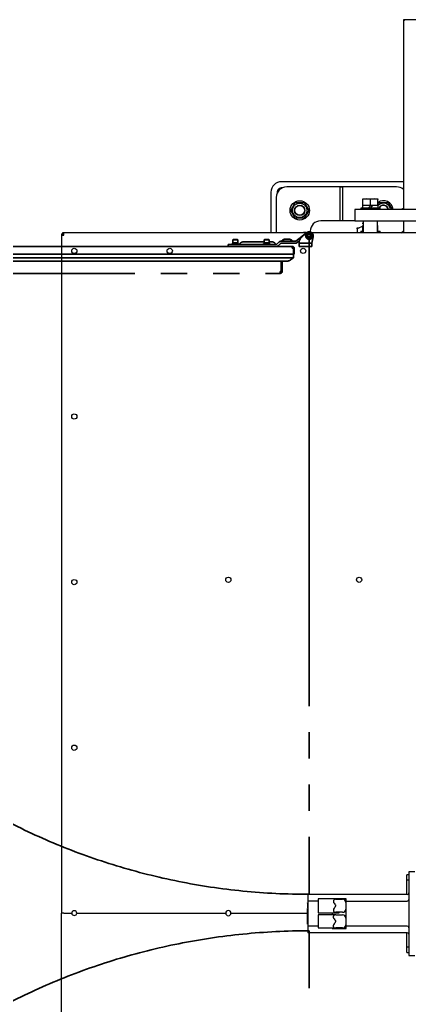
# Model space of a CAD drawing. Extents: x -681219 to -550379, y -242630 to -158199.
# Drawn here: x -585048 to -584304, y -223793 to -221907 of the extents above; entities that cross this region are included whole.
import ezdxf

# ---------------------------------------------------------------- set-up
doc = ezdxf.new("R2010")
doc.units = 0
doc.header["$LTSCALE"] = 1000
doc.linetypes.add('C2', pattern=[17, 14, -1, 1, -1])
doc.linetypes.add('P2', pattern=[23, 18, -1, 1, -1, 1, -1])
for name, color, linetype in [('12028800525', 7, 'CONTINUOUS'), ('19031000045', 7, 'CONTINUOUS'), ('AAD2005001', 7, 'CONTINUOUS'), ('AAD2005501', 7, 'CONTINUOUS'), ('AAD2010001', 7, 'CONTINUOUS'), ('C__USERS_YSV001_', 7, 'CONTINUOUS'), ('FAA02001', 7, 'CONTINUOUS'), ('GAB02001', 7, 'CONTINUOUS'), ('GAE02001', 7, 'CONTINUOUS'), ('GZDH011001121', 7, 'CONTINUOUS'), ('GZDH011001581', 7, 'CONTINUOUS'), ('GZDH011002051', 7, 'CONTINUOUS'), ('GZDH011002071', 7, 'CONTINUOUS'), ('GZDH011003592', 7, 'CONTINUOUS'), ('GZDH011004841', 7, 'CONTINUOUS'), ('GZDH011027981', 7, 'CONTINUOUS'), ('GZDH011030571', 7, 'CONTINUOUS'), ('GZDH011035001', 7, 'CONTINUOUS'), ('GZDH011035031', 7, 'CONTINUOUS'), ('GZDH011035041', 7, 'CONTINUOUS'), ('中心线', 4, 'C2')]:
    doc.layers.add(name, color=color, linetype=linetype)
doc.layers.add('双点划线', color=2, linetype='P2', lineweight=35)

# ---------------------------------------------------------------- blocks, each defined once
blk = doc.blocks.new('端门')
at = {"layer": '双点划线', "ltscale": 0.05}
for p, q in [((0, 0), (0, 1260.1)), ((-1236.6, 68), (-1235.1, 68)), ((-1236.6, 48), (-1236.6, 68)), ((-1233.1, 68), (-1235.1, 68)), ((-1235.1, 68), (-1235.1, 48)), ((-1235.1, 48), (-1235.1, 68)), ((-1235.1, 61.5), (-1235.1, 61.5)), ((-1233.1, 71.5), (-55.1, 71.5)), ((-1233.1, 68), (-1233.1, 71.5)), ((-55.1, 68), (-55.1, 71.5)), ((-53.1, 68), (-55.1, 68)), ((-51.6, 68), (-53.1, 68)), ((-53.1, 68), (-53.1, 48)), ((-53.1, 48), (-53.1, 68)), ((-53.1, 61.5), (-53.1, 61.5)), ((-51.6, 68), (-51.6, 48)), ((-1252.9, 45.7), (-1258.1, 41.5)), ((-1258.1, 41.5), (-1258.1, 26)), ((-30.1, 41.5), (-1258.1, 41.5)), ((-41.6, 48), (-1246.6, 48)), ((-35.3, 45.7), (-30.1, 41.5)), ((-30.1, 41.5), (-30.1, 26)), ((-1259.6, 35), (-1258.1, 35)), ((-1259.6, 23.5), (-1259.6, 35)), ((-1259.6, 23.5), (-1258.1, 23.5)), ((-1258.1, 35), (-1258.1, 23.5)), ((-30.1, 35), (-1258.1, 35)), ((-1258.1, 23.5), (-1258.1, 26)), ((-1258.1, 23.5), (-1256.1, 23.5)), ((-1256.1, 23.5), (-1256.1, 20)), ((-32.1, 20), (-1256.1, 20)), ((-1105.1, 17), (-1105.1, 20)), ((-1071.1, 20), (-1071.1, 17)), ((-1070.1, 16.6), (-1070.1, 20)), ((-1065.1, 16.6), (-1065.1, 20)), ((-155, 20), (-155, 16)), ((-32.1, 23.5), (-32.1, 20)), ((-32.1, 23.5), (-30.1, 23.5)), ((-30.1, 23.5), (-30.1, 35)), ((-28.6, 35), (-30.1, 35)), ((-30.1, 26), (-30.1, 23.5)), ((-28.6, 23.5), (-30.1, 23.5)), ((-28.6, 35), (-28.6, 23.5)), ((-16, 20), (-19, 20)), ((-19, 20), (-19, 14)), ((-16, 20), (2, 20)), ((5, 20), (2, 20)), ((5, 14), (5, 20)), ((-1105.1, 17), (-1105.1, 13.2)), ((-1100.1, 17), (-1105.1, 17)), ((-1105.1, 13.2), (-1105.1, 5.8)), ((-1105.1, 5.8), (-1105.1, 2)), ((-1105.1, 2), (-1102.6, 2)), ((-1105.1, 2), (-1105.1, -4.8)), ((-1102.9, 17), (-1103.7, 16.2)), ((-1096.6, 16.2), (-1103.7, 16.2)), ((-1103.7, 16.2), (-1103.7, 16)), ((-1096.6, 16), (-1103.7, 16)), ((-1102.6, 11), (-1102.6, 14)), ((-1102.6, 14), (-1097.6, 14)), ((-1102.6, 11), (-1102.6, 7.2)), ((-1097.6, 11), (-1102.6, 11)), ((-1102.6, 7.2), (-1102.6, -16)), ((-1101.6, 11), (-1101.6, 9)), ((-1078.6, 9), (-1101.6, 9)), ((-1076.1, 17), (-1100.1, 17)), ((-1100.1, 9), (-1100.1, 7)), ((-1100.1, 7), (-1080.1, 7)), ((-1082.1, 4.4), (-1098.1, 4.4)), ((-1098.1, 4.4), (-1098.1, -4.6)), ((-1097.8, 7), (-1097.8, 4.4)), ((-1082.6, 14), (-1097.6, 14)), ((-1082.6, 11), (-1097.6, 11)), ((-1096.6, 17), (-1096.6, 14)), ((-1083.6, 14), (-1083.6, 17)), ((-1076.5, 16.2), (-1083.6, 16.2)), ((-1076.5, 16), (-1083.6, 16)), ((-1082.6, 14), (-1077.6, 14)), ((-1077.6, 11), (-1082.6, 11)), ((-1082.4, 4.4), (-1082.4, 7)), ((-1082.1, -4.6), (-1082.1, 4.4)), ((-1080.1, 7), (-1080.1, 9)), ((-1078.6, 9), (-1078.6, 11)), ((-1077.6, 14), (-1077.6, 11)), ((-1077.6, 11), (-1077.6, 7.2)), ((-1077.6, 7.2), (-1077.6, -16)), ((-1077.6, 2), (-1065.1, 2)), ((-1076.5, 16.2), (-1077.3, 17)), ((-1076.5, 16), (-1076.5, 16.2)), ((-1071.1, 17), (-1076.1, 17)), ((-1070.1, 17), (-1071.1, 17)), ((-1070.1, 16.6), (-1070.1, 11.3)), ((-1070.1, 11.3), (-1065.1, 11.3)), ((-1070.1, 11.3), (-1070.1, 9.8)), ((-1070.1, 9.8), (-1065.1, 9.8)), ((-1065.1, 11.3), (-1065.1, 16.6)), ((-1065.1, 11.3), (-1065.1, 9.8)), ((-1065.1, 9.8), (-1065.1, 5.8)), ((-1065.1, 5.8), (-1065.1, 2)), ((-1065.1, 2), (-1065.1, -4.8)), ((-155, 16), (-149.5, 16)), ((-116.2, 16), (-149.5, 16)), ((-147.1, 16), (-147.1, 14.4)), ((-147.1, 14.4), (-135.1, 14.4)), ((-146.1, 12.8), (-136.1, 12.8)), ((-146.1, 12.8), (-146.1, 7.4)), ((-146.1, 7.4), (-136.1, 7.4)), ((-146.1, 7.4), (-145.1, 6.8)), ((-145.8, 14.4), (-145.8, 14.2)), ((-145.8, 13), (-145.8, 12.8)), ((-145.1, 6.8), (-137.1, 6.8)), ((-137.1, 6.8), (-136.1, 7.4)), ((-136.4, 12.8), (-136.4, 14.4)), ((-136.1, 7.4), (-136.1, 12.8)), ((-135.1, 14.4), (-135.1, 16)), ((-125, 11), (-86.1, 11)), ((-116.2, 16), (-113.7, 16)), ((-113.7, 16), (-62.8, 16)), ((-87.1, 16), (-87.1, 14.4)), ((-87.1, 14.4), (-75.1, 14.4)), ((-86.1, 12.8), (-76.1, 12.8)), ((-86.1, 12.8), (-86.1, 7.4)), ((-86.1, 7.4), (-76.1, 7.4)), ((-86.1, 7.4), (-85.1, 6.8)), ((-85.8, 14.4), (-85.8, 14.2)), ((-85.8, 13), (-85.8, 12.8)), ((-85.1, 6.8), (-77.1, 6.8)), ((-77.1, 6.8), (-76.1, 7.4)), ((-76.4, 12.8), (-76.4, 14.4)), ((-76.1, 7.4), (-76.1, 12.8)), ((-76.1, 11), (-71.7, 11)), ((-75.1, 14.4), (-75.1, 16)), ((-61.4, 15.4), (-57.8, 11.8)), ((-58.6, 18.2), (-54.9, 14.6)), ((-53.5, 14), (-26.7, 14)), ((-53.5, 10), (-26.7, 10)), ((-45.3, 6), (-38.8, 6)), ((-25.5, 9.6), (-4.9, -6.3)), ((-23, 12.7), (-18.6, 9.3)), ((-19, 12.1), (-19, 14)), ((-19, 14), (-16, 14)), ((-5.7, -5.6), (-16.2, 5.1)), ((-16, 14), (2, 14)), ((-3.5, 0), (-1.7, 3)), ((-1.7, -3), (-3.5, 0)), ((-1.7, 3), (1.7, 3)), ((1.7, 3), (3.5, 0)), ((3.5, 0), (1.7, -3)), ((2, 14), (5, 14)), ((5, 14), (7.8, 1.8)), ((-1105.1, -4.8), (-1105.1, -16)), ((-1082.1, -4.6), (-1098.1, -4.6)), ((-1098.1, -4.6), (-1096.4, -5.6)), ((-1083.8, -5.6), (-1096.4, -5.6)), ((-1083.8, -5.6), (-1082.1, -4.6)), ((-1065.1, -16), (-1065.1, -4.8)), ((1.7, -3), (-1.7, -3)), ((-1100.1, -21), (-1097.6, -21)), ((-1082.6, -21), (-1097.6, -21)), ((-1082.6, -21), (-1070.1, -21))]:
    blk.add_line(p, q, dxfattribs=at)
for centre, radius in [((0, 0), 6.5), ((0, 0), 5.11), ((-1090.1, -14), 5)]:
    blk.add_circle(centre, radius, dxfattribs=at)
for centre, radius, start, end in [((0, 0), 1260.1, 90, 178.4084), ((-1233.1, 68), 3.5, 90, 180), ((-1233.1, 68), 2, 90, 180), ((-55.1, 68), 3.5, 0, 90), ((-55.1, 68), 2, 0, 90), ((-1246.6, 38), 10, 90, 129.3659), ((-41.6, 38), 10, 50.6341, 90), ((-1256.1, 23.5), 3.5, 180, 270), ((-1255.1, 26), 3, 180, 182.0918), ((-1256.1, 23.5), 2, 180, 270), ((-1255.1, 26), 3, 236.4427, 250.5288), ((-62.8, 14), 6, 45, 90), ((-33.1, 26), 3, 289.4712, 303.5573), ((-32.1, 23.5), 2, 270, 0), ((-32.1, 23.5), 3.5, 270, 0), ((-33.1, 26), 3, 357.9073, 0), ((-141.1, 13), 4.65, 162.9207, 180), ((-141.1, 14.2), 4.65, 177.1116, 186.9875), ((-133.3, 15.5), 0.5, 28.2737, 90), ((-125, 20), 9, 208.2737, 270), ((-81.1, 13), 4.65, 162.9207, 180), ((-81.1, 14.2), 4.65, 177.1116, 186.9875), ((-71.7, 20), 9, 270, 331.7263), ((-63.3, 15.5), 0.5, 90, 151.7263), ((-62.8, 14), 2, 45, 90), ((-53.5, 16), 6, 225, 270), ((-53.5, 16), 2, 225, 270), ((-53, 9.5), 0.5, 35.3765, 90), ((-45.3, 15), 9, 215.3765, 270), ((-38.8, 15), 9, 270, 324.6235), ((-31, 9.5), 0.5, 90, 144.6235), ((-26.7, 8), 6, 52.2731, 90), ((-26.7, 8), 2, 52.2731, 90), ((-9, 12.1), 10, 180, 224.3327), ((0, 0), 8, 224.3327, 12.9032), ((-1100.1, -16), 5, 180, 270), ((-1097.6, -16), 5, 180, 270), ((-1090.1, -14.8), 5, 4.5886, 175.4114), ((-1082.6, -16), 5, 270, 0), ((-1070.1, -16), 5, 270, 0)]:
    blk.add_arc(centre, radius, start, end, dxfattribs=at)
blk = doc.blocks.new('fushitu')
at = {"layer": '12028800525', "color": 7, "linetype": 'Continuous'}
for p, q in [((-5341.4, 79), (-5341.4, -81)), ((-5330, 79), (-5341.4, 79)), ((-5345.4, 62.9), (-5345.4, 73.5)), ((-5341.4, 73.5), (-5345.4, 73.5)), ((-5345.4, 35.5), (-5345.4, 62.9)), ((-5341.4, 62.9), (-5345.4, 62.9)), ((-5535.5, 19.5), (-5534.5, 19.5)), ((-5535.5, 19.2), (-5535.5, 19.5)), ((-5535.5, 19.2), (-5535.5, 14.7)), ((-5535.5, 19.2), (-5534.5, 19.2)), ((-5344.4, 35.5), (-5534.5, 35.5)), ((-5534.5, 35.5), (-5534.5, 26)), ((-5534.5, 26), (-5534.5, 23)), ((-5515, 23), (-5534.5, 23)), ((-5534.5, 23), (-5534.5, -25)), ((-5515, 27.5), (-5515, 0.5)), ((-5474.5, 27.5), (-5515, 27.5)), ((-5461, 27.5), (-5488, 27.5)), ((-5481, 26.5), (-5468, 26.5)), ((-5474.5, 27.5), (-5474.5, 26.5)), ((-5462, 20.5), (-5462, 7.5)), ((-5461, -29.5), (-5461, 27.5)), ((-5461, 23), (-5344.4, 23)), ((-5535.5, 14.7), (-5535.5, 10.3)), ((-5535.5, 10.3), (-5534.5, 10.3)), ((-5535.5, 10.3), (-5535.5, 9.9)), ((-5535.5, 9.9), (-5534.5, 9.9)), ((-5535.5, 0.6), (-5535.5, 9)), ((-5535.5, 9), (-5534.5, 9)), ((-5534.5, 0.6), (-5535.5, 0.6)), ((-5515, 0.5), (-5474.5, 0.5)), ((-5488, 0.5), (-5488, -3.5)), ((-5468, 1.5), (-5481, 1.5)), ((-5474.5, 0.5), (-5474.5, 1.5)), ((-5534.5, -0.3), (-5535.5, -0.3)), ((-5535.5, -4.8), (-5535.5, -0.3)), ((-5534.5, -4.8), (-5535.5, -4.8)), ((-5535.5, -6.5), (-5535.5, -4.8)), ((-5534.5, -6.5), (-5535.5, -6.5)), ((-5535.5, -9.2), (-5535.5, -6.5)), ((-5534.5, -9.2), (-5535.5, -9.2)), ((-5535.5, -12.4), (-5535.5, -9.2)), ((-5535.5, -12.4), (-5534.5, -12.4)), ((-5535.5, -15.2), (-5535.5, -12.4)), ((-5534.5, -15.2), (-5535.5, -15.2)), ((-5535.5, -16.9), (-5535.5, -15.2)), ((-5534.5, -16.9), (-5535.5, -16.9)), ((-5535.5, -21.4), (-5535.5, -16.9)), ((-5515, -3.5), (-5515, -28.5)), ((-5481, -3.5), (-5515, -3.5)), ((-5481, -3.5), (-5468, -3.5)), ((-5462, -9.5), (-5462, -22.5)), ((-5534.5, -21.4), (-5535.5, -21.4)), ((-5515, -25), (-5534.5, -25)), ((-5534.5, -25), (-5534.5, -28)), ((-5534.5, -28), (-5534.5, -37.5)), ((-5344.4, -37.5), (-5534.5, -37.5)), ((-5515, -28.5), (-5481, -28.5)), ((-5488, -28.5), (-5488, -29.5)), ((-5488, -29.5), (-5461, -29.5)), ((-5468, -28.5), (-5481, -28.5)), ((-5344.4, -25), (-5461, -25)), ((-5345.4, -64.9), (-5345.4, -37.5)), ((-5345.4, -64.9), (-5341.4, -64.9)), ((-5345.4, -75.5), (-5345.4, -64.9)), ((-5345.4, -75.5), (-5341.4, -75.5)), ((-5341.4, -81), (-5330, -81))]:
    blk.add_line(p, q, dxfattribs=at)
for centre, radius, start, end in [((-5344.4, 38.5), 3, 270, 0), ((-5375.9, 85.7), 127.3, 210.8276, 214.3007), ((-5481, 20.5), 6, 90, 128.0479), ((-5468, 20.5), 6, 0, 90), ((-5344.4, 26), 3, 270, 0), ((-5375.9, -57.7), 127.3, 145.6993, 149.1724), ((-5481, 7.5), 6, 231.9521, 270), ((-5468, 7.5), 6, 270, 0), ((-5481, -9.5), 6, 90, 135.8787), ((-5393.6, 46.6), 107.5, 211.452, 215.6086), ((-5393.6, -78.6), 107.5, 144.3914, 148.548), ((-5468, -9.5), 6, 0, 90), ((-5481, -22.5), 6, 224.1213, 270), ((-5468, -22.5), 6, 270, 0), ((-5344.4, -28), 3, 0, 90), ((-5344.4, -40.5), 3, 0, 90)]:
    blk.add_arc(centre, radius, start, end, dxfattribs=at)
for points in [[(-5484.7, 25.2), (-5485, 25), (-5485.3, 24.7), (-5485.6, 24.1), (-5485.7, 24), (-5485.8, 23.6), (-5485.8, 23.4), (-5485.8, 23), (-5485.8, 22.7), (-5485.8, 22.3), (-5485.8, 22.1), (-5485.6, 21.4), (-5485.4, 20.9), (-5485.2, 20.5)], [(-5485.2, 7.5), (-5485.4, 7.1), (-5485.6, 6.6), (-5485.8, 5.9), (-5485.8, 5.7), (-5485.8, 5.3), (-5485.8, 5), (-5485.8, 4.6), (-5485.8, 4.4), (-5485.7, 4), (-5485.6, 3.9), (-5485.3, 3.3), (-5485, 3), (-5484.7, 2.8)], [(-5485.3, -5.3), (-5485.6, -5.6), (-5485.7, -5.8), (-5485.9, -6.3), (-5485.9, -6.5), (-5486, -6.8), (-5486, -7), (-5486, -7.3), (-5486, -7.5), (-5485.9, -7.9), (-5485.9, -8.1), (-5485.7, -8.7), (-5485.6, -9.1), (-5485.3, -9.5)], [(-5485.3, -22.5), (-5485.6, -22.9), (-5485.7, -23.3), (-5485.9, -23.9), (-5485.9, -24.1), (-5486, -24.5), (-5486, -24.7), (-5486, -25), (-5486, -25.2), (-5485.9, -25.5), (-5485.9, -25.7), (-5485.7, -26.2), (-5485.6, -26.4), (-5485.3, -26.7)]]:
    blk.add_open_spline(points, degree=3, knots=[0, 0, 0, 0, 0.25, 0.25, 0.375, 0.375, 0.5, 0.5, 0.625, 0.625, 0.75, 0.75, 1, 1, 1, 1], dxfattribs=at)
at = {"layer": '19031000045', "color": 7, "linetype": 'Continuous'}
blk.add_line((-5534.7, 1302), (-5538.2, 1302.8), dxfattribs=at)
blk.add_arc((-5540, 1295), 8, 77.0968, 118.955, dxfattribs=at)
at = {"layer": 'AAD2005001', "color": 7, "linetype": 'Continuous'}
for p, q in [((-5429.3, 1322.5), (-5428.5, 1322.5)), ((-5429.3, 1319.4), (-5429.3, 1321.2))]:
    blk.add_line(p, q, dxfattribs=at)
at = {"layer": 'AAD2005501', "color": 7, "linetype": 'Continuous'}
for p, q in [((-5429.3, 1317.5), (-5428.5, 1317.5)), ((-5429.3, 1305.8), (-5429.3, 1316.2)), ((-5429.3, 1305.8), (-5428.5, 1305.8)), ((-5428.8, 1305.8), (-5428.8, 1305)), ((-5401.5, 1317.5), (-5400.7, 1317.5)), ((-5401.5, 1305.8), (-5400.7, 1305.8)), ((-5401.1, 1305), (-5401.1, 1305.8)), ((-5400.7, 1305.8), (-5400.7, 1316.2))]:
    blk.add_line(p, q, dxfattribs=at)
at = {"layer": 'AAD2010001', "color": 7, "linetype": 'Continuous'}
for p, q in [((-5429.3, 1367), (-5400.7, 1367)), ((-5429.3, 1365.7), (-5429.3, 1367)), ((-5429.3, 1355.3), (-5429.3, 1365.7)), ((-5415, 1355.3), (-5415, 1365.7)), ((-5400.7, 1367), (-5400.7, 1365.7)), ((-5400.7, 1355.3), (-5400.7, 1365.7)), ((-5429.3, 1355.3), (-5415, 1355.3)), ((-5428.8, 1355.3), (-5428.8, 1354.5)), ((-5415, 1355.3), (-5400.7, 1355.3)), ((-5401.1, 1354.5), (-5401.1, 1355.3))]:
    blk.add_line(p, q, dxfattribs=at)
for centre, start, end in [((-5422.1, 1346.2), 69.9144, 110.0839), ((-5407.9, 1346.2), 69.9161, 110.0855)]:
    blk.add_arc(centre, 20.8, start, end, dxfattribs=at)
at = {"layer": 'C__USERS_YSV001_', "color": 7, "linetype": 'Continuous'}
for p, q in [((-5355, 1400), (-5585, 1400)), ((-5605, 1380), (-5605, 1302)), ((-5365, 1390), (-5575, 1390)), ((-5472.5, 1389.2), (-5472.5, 1389.1)), ((-5467.5, 1389.2), (-5472.5, 1389.2)), ((-5472.5, 1325), (-5472.5, 1389.1)), ((-5467.5, 1389.1), (-5467.5, 1389.2)), ((-5467.5, 1325), (-5467.5, 1389.1)), ((-5595, 1370), (-5595, 1302)), ((-5445, 1325), (-5510, 1325)), ((-5530, 1305), (-5530, 1302))]:
    blk.add_line(p, q, dxfattribs=at)
for radius in [10, 9.4]:
    blk.add_circle((-5550, 1345), radius, dxfattribs=at)
for centre, radius, start, end in [((-5585, 1380), 20, 90, 180), ((-5355, 1380), 20, 81.3731, 90), ((-5575, 1370), 20, 90, 180), ((-5585, 1380), 8, 81.9445, 188.0555), ((-5365, 1370), 20, 49.4584, 90), ((-5390, 1345), 10, 8.6269, 153.2563), ((-5390, 1345), 9.4, 9.1822, 151.3978), ((-5510, 1305), 20, 90, 180)]:
    blk.add_arc(centre, radius, start, end, dxfattribs=at)
at = {"layer": 'FAA02001', "color": 7, "linetype": 'Continuous'}
for p, q in [((-5567.3, 1345), (-5558.7, 1360)), ((-5558.7, 1360), (-5541.3, 1360)), ((-5541.3, 1360), (-5532.7, 1345)), ((-5400.7, 1356.4), (-5398.7, 1360)), ((-5398.7, 1360), (-5381.3, 1360)), ((-5381.3, 1360), (-5373.5, 1346.5)), ((-5558.7, 1330), (-5567.3, 1345)), ((-5532.7, 1345), (-5541.3, 1330)), ((-5541.3, 1330), (-5558.7, 1330))]:
    blk.add_line(p, q, dxfattribs=at)
blk.add_circle((-5550, 1345), 13.8, dxfattribs=at)
blk.add_arc((-5390, 1345), 13.8, 6.2175, 136.692, dxfattribs=at)
at = {"layer": 'GAB02001', "color": 7, "linetype": 'Continuous'}
for p, q in [((-5396.5, 1349.5), (-5433.5, 1349.5)), ((-5433.5, 1349.5), (-5433.5, 1346.5)), ((-5396.5, 1346.5), (-5396.5, 1349.5)), ((-5433.5, 1305), (-5428.5, 1305)), ((-5433.5, 1305), (-5433.5, 1302)), ((-5401.5, 1305), (-5396.5, 1305)), ((-5396.5, 1302), (-5396.5, 1305))]:
    blk.add_line(p, q, dxfattribs=at)
blk.add_circle((-5550, 1345), 18.5, dxfattribs=at)
blk.add_arc((-5390, 1345), 18.5, 4.6507, 125.4606, dxfattribs=at)
at = {"layer": 'GAE02001', "color": 7, "linetype": 'Continuous'}
for p, q in [((-5414.3, 1354.5), (-5430.1, 1354.5)), ((-5430.1, 1354.5), (-5430.1, 1349.5)), ((-5419.3, 1349.5), (-5414.3, 1354.5)), ((-5410.7, 1354.5), (-5415.7, 1349.5)), ((-5399.9, 1354.5), (-5410.7, 1354.5)), ((-5399.9, 1349.5), (-5399.9, 1354.5))]:
    blk.add_line(p, q, dxfattribs=at)
at = {"layer": 'GZDH011001121', "color": 7, "linetype": 'Continuous'}
for p, q in [((-5428.5, 1324.5), (-5428.5, 1302)), ((-5401.5, 1302), (-5401.5, 1324.5))]:
    blk.add_line(p, q, dxfattribs=at)
at = {"layer": 'GZDH011001581', "color": 7, "linetype": 'Continuous'}
for p, q in [((-5445, 1346.5), (-5445, 1324.5)), ((-4605, 1346.5), (-5445, 1346.5)), ((-4605, 1324.5), (-5445, 1324.5))]:
    blk.add_line(p, q, dxfattribs=at)
at = {"layer": 'GZDH011002051', "color": 7, "linetype": 'Continuous'}
for p, q in [((-5352, 1348.5), (-5356.6, 1346.5)), ((-5429.3, 1314.7), (-5440, 1310)), ((-5440, 1310), (-5440, 1302)), ((-5356, 1302), (-5352, 1306))]:
    blk.add_line(p, q, dxfattribs=at)
at = {"layer": 'GZDH011002071', "color": 7, "linetype": 'Continuous'}
for p, q in [((-5347, 1710), (-5352, 1710)), ((-5352, 1710), (-5352, 1705))]:
    blk.add_line(p, q, dxfattribs=at)
at = {"layer": 'GZDH011004841', "color": 7, "linetype": 'Continuous'}
for p, q in [((-5440, 1310), (-5440, 1311.5)), ((-5440, 1311.5), (-5436.6, 1311.5))]:
    blk.add_line(p, q, dxfattribs=at)
at = {"layer": 'GZDH011027981', "color": 7, "linetype": 'Continuous'}
for p, q in [((-5352, 1705), (-5352, 1346.5)), ((-5087, 1710), (-5347, 1710)), ((-5352, 1324.5), (-5352, 1305))]:
    blk.add_line(p, q, dxfattribs=at)
for centre, start, end in [((-5347, 1705), 90, 180), ((-5347, 1305), 180, 216.8699)]:
    blk.add_arc(centre, 5, start, end, dxfattribs=at)
at = {"layer": 'GZDH011030571', "color": 7, "linetype": 'Continuous'}
blk.add_line((-5352, 1305), (-5352, 1302), dxfattribs=at)
at = {"layer": 'GZDH011035001', "color": 7, "linetype": 'Continuous'}
for p, q in [((-6003.5, 1300), (-6003.5, 1300)), ((-6003.5, 1300), (-6003.5, 1300)), ((-6003.1, 1300), (-6000.9, 1300))]:
    blk.add_line(p, q, dxfattribs=at)
at = {"layer": 'GZDH011035031', "color": 7, "linetype": 'Continuous'}
for p, q in [((-6000.9, 0), (-6005.5, 0)), ((-6005.5, -1297.4), (-6005.5, 0)), ((-6000.9, 0), (-5985.9, 0)), ((-5975.9, 0), (-5691.5, 0)), ((-5681.5, 0), (-5534.5, 0))]:
    blk.add_line(p, q, dxfattribs=at)
for centre, start, end in [((-5980.9, 0.5), 185.7392, 354.2608), ((-5686.5, 0), 180, 0)]:
    blk.add_arc(centre, 5, start, end, dxfattribs=at)
at = {"layer": 'GZDH011035041', "color": 7, "linetype": 'Continuous'}
for p, q in [((-6003.5, 1302), (-6003.5, 1300)), ((-6000.9, 1302), (-6003.5, 1302)), ((-4003.5, 1302), (-6000.9, 1302)), ((-6000.9, 1297.4), (-6000.9, 1302)), ((-6005.5, 1300), (-6003.5, 1300)), ((-6005.5, 1300), (-6005.5, 1297.4)), ((-6005.5, 1297.4), (-6000.9, 1297.4)), ((-6005.5, 1297.4), (-6005.5, 0)), ((-6003.1, 1300), (-6003.5, 1300)), ((-6003.5, 1300), (-6003.5, 1297.4)), ((-6000.9, 0), (-6005.5, 0)), ((-6000.9, 0), (-5985.9, 0)), ((-5975.9, 0), (-5691.5, 0)), ((-5681.5, 0), (-5534.5, 0))]:
    blk.add_line(p, q, dxfattribs=at)
for centre in [(-5980.9, 1267.5), (-5798.5, 1267.5), (-5543.5, 1267.5), (-5980.9, 950.5), (-5686.5, 638), (-5436.5, 638), (-5980.9, 633.5), (-5980.9, 316.5)]:
    blk.add_circle(centre, 5, dxfattribs=at)
for centre, start, end in [((-5980.9, -0.5), 5.7392, 174.2608), ((-5686.5, 0), 0, 180)]:
    blk.add_arc(centre, 5, start, end, dxfattribs=at)

msp = doc.modelspace()

# ---------------------------------------------------------------- block references
at = {"layer": 'GZDH011003592', "xscale": -1, "rotation": 180}
msp.add_blockref('端门', (-584494.9456, -222320.6983), dxfattribs=at)
at = {"layer": 'GZDH011003592'}
msp.add_blockref('端门', (-584494.9456, -224910.6983), dxfattribs=at)
at = {"layer": '中心线'}
msp.add_blockref('fushitu', (-578962.82, -223616.6983), dxfattribs=at)

doc.saveas('drawing.dxf')
